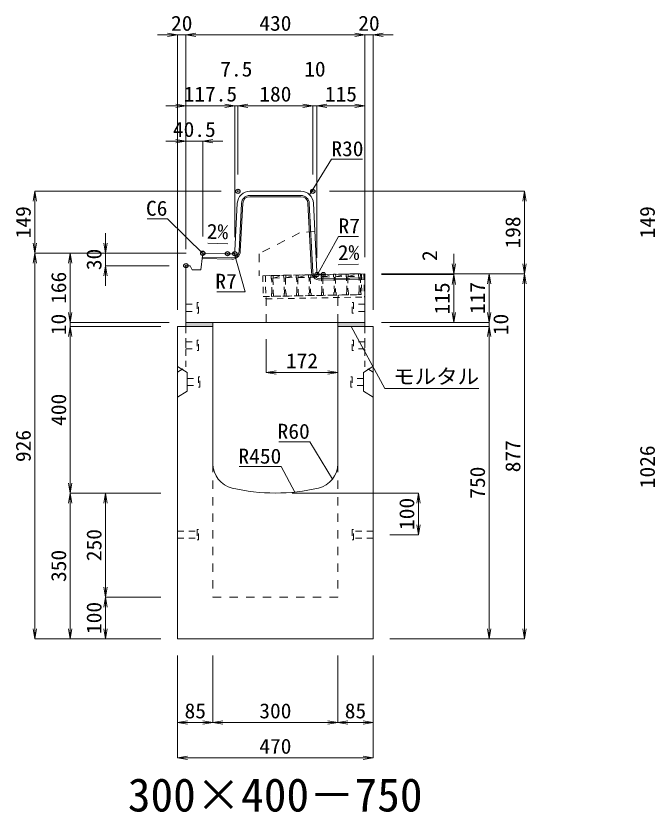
# Model space of a CAD drawing. Units: millimetres at full size. Extents: x -22536 to 51867, y -19720 to 38340.
# Drawn here: x 3276 to 4813, y -8886 to -6974 of the extents above; entities that cross this region are included whole.
import ezdxf
from ezdxf.enums import TextEntityAlignment as Align

# ---------------------------------------------------------------- set-up
doc = ezdxf.new("R2010")
doc.units = ezdxf.units.MM
doc.header["$LTSCALE"] = 20
doc.header["$PDMODE"] = 32
doc.header["$PDSIZE"] = 10
doc.linetypes.add('USER1', pattern=[2, 1, -1])
doc.linetypes.add('USER2', pattern=[1.35, 0.75, -0.6])
for name, color, linetype, lineweight in [('インサート', 3, 'USER2', 9), ('グレーチング', 7, 'USER2', 5), ('モルタル', 7, 'Continuous', 9), ('受枠', 3, 'USER2', 9), ('寸法線', 7, 'Continuous', 13), ('引出線', 4, 'Continuous', 13), ('本体', 2, 'Continuous', 13), ('目地', 132, 'Continuous', 5)]:
    doc.layers.add(name, color=color, linetype=linetype, lineweight=lineweight)
doc.layers.add('作業エリア', color=11, linetype='Continuous')
doc.layers.add('文字', color=7, linetype='Continuous')
doc.styles.add('ＭＳ 明朝', font='')
doc.styles.get('ＭＳ 明朝').set_extended_font_data('MS Mincho')

# ---------------------------------------------------------------- blocks, each defined once
blk = doc.blocks.new('open_arrow')
at = {"color": 0, "linetype": 'Continuous', "lineweight": -2}
blk.add_lwpolyline([(7.5, 1.25), (0, 0), (7.5, -1.25)], dxfattribs=at)

msp = doc.modelspace()

# ---------------------------------------------------------------- hatches: boundary and pattern name
at = {"layer": 'モルタル'}
for points in [[(3750, -7720), (3750, -7710), (3685, -7710), (3685, -7720)], [(4115, -7720), (4115, -7710), (4050, -7710), (4050, -7720)]]:
    msp.add_hatch(color=256, dxfattribs=at).paths.add_polyline_path(points)

# ---------------------------------------------------------------- linework, layer by layer
at = {"layer": 'インサート'}
for p, q in [((3685, -7666.5), (3712, -7666.5)), ((3685, -7666.5), (3685, -7683.5)), ((3715, -7662.5), (3712, -7662.5)), ((3712, -7662.5), (3712, -7687.5)), ((3715, -7687.5), (3715, -7662.5)), ((4085, -7662.5), (4088, -7662.5)), ((4085, -7687.5), (4085, -7662.5)), ((4088, -7662.5), (4088, -7687.5)), ((4115, -7666.5), (4088, -7666.5)), ((4115, -7666.5), (4115, -7683.5)), ((3685, -7683.5), (3712, -7683.5)), ((3712, -7687.5), (3715, -7687.5)), ((4088, -7687.5), (4085, -7687.5)), ((4115, -7683.5), (4088, -7683.5)), ((3685, -7756.5), (3712, -7756.5)), ((3685, -7756.5), (3685, -7773.5)), ((3715, -7752.5), (3712, -7752.5)), ((3712, -7752.5), (3712, -7777.5)), ((3715, -7777.5), (3715, -7752.5)), ((4085, -7752.5), (4088, -7752.5)), ((4085, -7777.5), (4085, -7752.5)), ((4088, -7752.5), (4088, -7777.5)), ((4115, -7756.5), (4088, -7756.5)), ((4115, -7756.5), (4115, -7773.5)), ((3685, -7773.5), (3712, -7773.5)), ((3712, -7777.5), (3715, -7777.5)), ((4088, -7777.5), (4085, -7777.5)), ((4115, -7773.5), (4088, -7773.5)), ((3718.2, -7840.5), (3715.2, -7840.5)), ((3715.2, -7840.5), (3715.2, -7865.5)), ((3718.2, -7865.5), (3718.2, -7840.5)), ((4081.8, -7840.5), (4084.8, -7840.5)), ((4081.8, -7865.5), (4081.8, -7840.5)), ((4084.8, -7840.5), (4084.8, -7865.5)), ((3688.2, -7844.5), (3715.2, -7844.5)), ((3688.2, -7844.5), (3688.2, -7861.5)), ((4111.8, -7844.5), (4084.8, -7844.5)), ((4111.8, -7844.5), (4111.8, -7861.5)), ((3688.2, -7861.5), (3715.2, -7861.5)), ((3715.2, -7865.5), (3718.2, -7865.5)), ((4084.8, -7865.5), (4081.8, -7865.5)), ((4111.8, -7861.5), (4084.8, -7861.5)), ((3665, -8211.5), (3712, -8211.5)), ((3665, -8211.5), (3665, -8228.5)), ((3715, -8207.5), (3712, -8207.5)), ((3712, -8207.5), (3712, -8232.5)), ((3715, -8232.5), (3715, -8207.5)), ((4088, -8207.5), (4085, -8207.5)), ((4085, -8207.5), (4085, -8232.5)), ((4088, -8232.5), (4088, -8207.5)), ((4135, -8211.5), (4088, -8211.5)), ((4135, -8228.5), (4135, -8211.5)), ((3665, -8228.5), (3712, -8228.5)), ((3712, -8232.5), (3715, -8232.5)), ((4085, -8232.5), (4088, -8232.5)), ((4135, -8228.5), (4088, -8228.5))]:
    msp.add_line(p, q, dxfattribs=at)
at = {"layer": 'グレーチング'}
for p, q in [((3889.92, -7597.5), (4104.88, -7593.2)), ((3895.04, -7603.4), (3919.92, -7596.9)), ((3895.04, -7603.4), (3920.04, -7602.9)), ((3925.04, -7602.8), (3949.91, -7596.3)), ((3925.04, -7602.8), (3950.03, -7602.3)), ((3955.03, -7602.2), (3979.91, -7595.7)), ((3955.03, -7602.2), (3980.03, -7601.7)), ((3985.03, -7601.6), (4009.9, -7595.1)), ((3985.03, -7601.6), (4010.02, -7601.1)), ((4015.02, -7601), (4039.89, -7594.5)), ((4015.02, -7601), (4040.01, -7600.5)), ((4045.01, -7600.4), (4069.89, -7593.9)), ((4045.01, -7600.4), (4070.01, -7599.9)), ((4075.01, -7599.8), (4099.88, -7593.3)), ((4075.01, -7599.8), (4100, -7599.3)), ((3890.92, -7647.49), (4105.88, -7643.19))]:
    msp.add_line(p, q, dxfattribs=at)
for points in [[(3889.92, -7597.5), (3894.92, -7597.4), (3895.04, -7603.4), (3894.06, -7604.42), (3894.78, -7640.41), (3895.8, -7641.39), (3895.92, -7647.39), (3890.92, -7647.49), (3890.8, -7641.49), (3891.78, -7640.47), (3891.06, -7604.48), (3890.04, -7603.5)], [(3919.92, -7596.9), (3924.92, -7596.8), (3925.04, -7602.8), (3924.06, -7603.82), (3924.78, -7639.81), (3925.8, -7640.79), (3925.92, -7646.79), (3920.92, -7646.89), (3920.8, -7640.89), (3921.78, -7639.87), (3921.06, -7603.88), (3920.04, -7602.9)], [(3949.91, -7596.3), (3954.91, -7596.2), (3955.03, -7602.2), (3954.05, -7603.22), (3954.77, -7639.21), (3955.79, -7640.19), (3955.91, -7646.19), (3950.91, -7646.29), (3950.79, -7640.29), (3951.77, -7639.27), (3951.05, -7603.28), (3950.03, -7602.3)], [(3979.91, -7595.7), (3984.91, -7595.6), (3985.03, -7601.6), (3984.05, -7602.62), (3984.77, -7638.61), (3985.79, -7639.59), (3985.91, -7645.59), (3980.91, -7645.69), (3980.79, -7639.69), (3981.77, -7638.67), (3981.05, -7602.68), (3980.03, -7601.7)], [(4009.9, -7595.1), (4014.9, -7595), (4015.02, -7601), (4014.04, -7602.02), (4014.76, -7638.01), (4015.78, -7638.99), (4015.9, -7644.99), (4010.9, -7645.09), (4010.78, -7639.09), (4011.76, -7638.07), (4011.04, -7602.08), (4010.02, -7601.1)], [(4039.89, -7594.5), (4044.89, -7594.4), (4045.01, -7600.4), (4044.03, -7601.42), (4044.75, -7637.41), (4045.77, -7638.39), (4045.89, -7644.39), (4040.89, -7644.49), (4040.77, -7638.49), (4041.75, -7637.47), (4041.03, -7601.48), (4040.01, -7600.5)], [(4069.89, -7593.9), (4074.89, -7593.8), (4075.01, -7599.8), (4074.03, -7600.82), (4074.75, -7636.81), (4075.77, -7637.79), (4075.89, -7643.79), (4070.89, -7643.89), (4070.77, -7637.89), (4071.75, -7636.87), (4071.03, -7600.88), (4070.01, -7599.9)], [(4099.88, -7593.3), (4104.88, -7593.2), (4105, -7599.2), (4104.02, -7600.22), (4104.74, -7636.21), (4105.76, -7637.19), (4105.88, -7643.19), (4100.88, -7643.29), (4100.76, -7637.29), (4101.74, -7636.27), (4101.02, -7600.28), (4100, -7599.3)]]:
    msp.add_lwpolyline(points, close=True, dxfattribs=at)
at = {"layer": 'モルタル'}
for points in [[(3685, -7710), (3750, -7710), (3750, -7720), (3685, -7720)], [(4050, -7710), (4115, -7710), (4115, -7720), (4050, -7720)]]:
    msp.add_lwpolyline(points, close=True, dxfattribs=at)
at = {"layer": '作業エリア'}
for p in [(3810, -7395), (3990, -7395), (3725.5, -7543.81), (3785, -7545), (3802.5, -7545), (3685, -7573.81), (4000, -7595), (4015, -7595)]:
    msp.add_point(p, dxfattribs=at)
at = {"layer": '受枠'}
for p, q in [((3869.93, -7597.9), (4112.88, -7593.04)), ((3869.93, -7597.9), (3870.93, -7647.89)), ((3875.93, -7597.78), (3877.05, -7653.77)), ((4106.88, -7593.16), (4107.88, -7643.15)), ((4112.88, -7593.04), (4114, -7649.03)), ((3870.93, -7647.89), (4107.88, -7643.15)), ((3877.05, -7653.77), (4114, -7649.03)), ((4050.89, -7644.29), (4051.01, -7650.29))]:
    msp.add_line(p, q, dxfattribs=at)
at = {"layer": '寸法線'}
for p, q in [((3733, -7019.42), (3617, -7019.42)), ((3665, -7680), (3665, -7019.42)), ((3685, -7019.42), (4115, -7019.42)), ((3685, -7533.81), (3685, -7019.42)), ((3685, -7533.81), (3685, -7019.42)), ((4067, -7019.42), (4183, -7019.42)), ((4115, -7553), (4115, -7019.42)), ((4115, -7553), (4115, -7019.42)), ((4135, -7680), (4135, -7019.42)), ((3637, -7189.42), (3802.5, -7189.42)), ((3685, -7533.81), (3685, -7189.42)), ((3754.5, -7189.42), (3858, -7189.42)), ((3802.5, -7505), (3802.5, -7189.42)), ((3802.5, -7505), (3802.5, -7189.42)), ((3810, -7355), (3810, -7189.42)), ((3810, -7189.42), (3990, -7189.42)), ((3810, -7355), (3810, -7189.42)), ((3942, -7189.42), (4048, -7189.42)), ((3990, -7355), (3990, -7189.42)), ((3990, -7355), (3990, -7189.42)), ((4000, -7555), (4000, -7189.42)), ((4000, -7189.42), (4115, -7189.42)), ((4000, -7555), (4000, -7189.42)), ((4115, -7553), (4115, -7189.42)), ((3637, -7274.42), (3773.5, -7274.42)), ((3685, -7533.81), (3685, -7274.42)), ((3725.5, -7503.81), (3725.5, -7274.42)), ((3322.06, -7395), (3322.06, -7543.81)), ((3770, -7395), (3322.06, -7395)), ((4030, -7395), (4498.78, -7395)), ((4498.78, -7395), (4498.78, -7593)), ((3492.06, -7495.81), (3492.06, -7621.81)), ((3685.5, -7543.81), (3322.06, -7543.81)), ((3322.06, -8470), (3322.06, -7543.81)), ((3685.5, -7543.81), (3322.06, -7543.81)), ((3407.06, -7543.81), (3407.06, -7710)), ((3685.5, -7543.81), (3407.06, -7543.81)), ((3685.5, -7543.81), (3492.06, -7543.81)), ((4328.78, -7545), (4328.78, -7643)), ((3645, -7573.81), (3492.06, -7573.81)), ((4155, -7593), (4328.78, -7593)), ((4155, -7593), (4413.78, -7593)), ((4155, -7593), (4498.78, -7593)), ((4155, -7593), (4498.78, -7593)), ((4155, -7595), (4328.78, -7595)), ((4155, -7595), (4328.78, -7595)), ((4328.78, -7595), (4328.78, -7710)), ((4413.78, -7593), (4413.78, -7710)), ((4498.78, -7593), (4498.78, -8470)), ((3407.06, -7662), (3407.06, -7768)), ((4413.78, -7662), (4413.78, -7768)), ((3645, -7710), (3407.06, -7710)), ((3645, -7710), (3407.06, -7710)), ((3625, -7720), (3407.06, -7720)), ((3407.06, -7720), (3407.06, -8120)), ((3625, -7720), (3407.06, -7720)), ((4155, -7710), (4328.78, -7710)), ((4155, -7710), (4413.78, -7710)), ((4155, -7710), (4413.78, -7710)), ((4175, -7720), (4413.78, -7720)), ((4175, -7720), (4413.78, -7720)), ((4413.78, -7720), (4413.78, -8470)), ((3878, -7750), (3878, -7830.23)), ((3878, -7830.23), (4050, -7830.23)), ((3625, -8120), (3407.06, -8120)), ((3407.06, -8470), (3407.06, -8120)), ((3625, -8120), (3407.06, -8120)), ((3492.06, -8120), (3492.06, -8370)), ((3625, -8120), (3492.06, -8120)), ((3940, -8120), (4243.78, -8120)), ((4243.78, -8120), (4243.78, -8220)), ((4175, -8220), (4243.78, -8220)), ((3625, -8370), (3492.06, -8370)), ((3492.06, -8370), (3492.06, -8470)), ((3625, -8370), (3492.06, -8370)), ((3625, -8470), (3322.06, -8470)), ((3625, -8470), (3407.06, -8470)), ((3625, -8470), (3492.06, -8470)), ((4175, -8470), (4413.78, -8470)), ((4175, -8470), (4498.78, -8470)), ((3665, -8510), (3665, -8671.16)), ((3665, -8510), (3665, -8756.16)), ((3750, -8510), (3750, -8671.16)), ((3750, -8510), (3750, -8671.16)), ((4050, -8510), (4050, -8671.16)), ((4050, -8510), (4050, -8671.16)), ((4135, -8510), (4135, -8671.16)), ((4135, -8510), (4135, -8756.16)), ((3665, -8671.16), (3750, -8671.16)), ((3750, -8671.16), (4050, -8671.16)), ((4050, -8671.16), (4135, -8671.16)), ((3665, -8756.16), (4135, -8756.16))]:
    msp.add_line(p, q, dxfattribs=at)
at = {"layer": '引出線'}
for points in [[(3982.14, -7403.26), (4034.6, -7317.93), (4109.27, -7317.93)], [(3728.13, -7546.85), (3640.5, -7461.04), (3592.16, -7461.04)], [(4001.83, -7593.07), (4051.86, -7503.47), (4099.79, -7503.47)], [(3786.1, -7520.96), (3737.36, -7519.98), (3786.11, -7520.96)], [(3800.67, -7543.07), (3827.18, -7636.44), (3759.25, -7636.44)], [(4050.86, -7571.41), (4099.57, -7570.44), (4050.83, -7571.41)], [(4082.5, -7720), (4163.13, -7869.03), (4389.05, -7869.03)], [(4037.07, -8086.68), (3982.66, -7996.79), (3907.98, -7996.79)], [(3946.44, -8117.6), (3914.22, -8056.45), (3813.21, -8056.45)]]:
    msp.add_lwpolyline(points, dxfattribs=at)
at = {"layer": '本体'}
for p, q in [((3838.54, -7395), (3961.46, -7395)), ((3802.83, -7538.35), (3808.57, -7423.5)), ((3999.67, -7588.35), (3991.43, -7423.5)), ((3724.76, -7549.76), (3720.5, -7583.81)), ((3724.76, -7549.76), (3731.5, -7543.93)), ((3731.5, -7543.93), (3785, -7545)), ((3785, -7545), (3795.84, -7545)), ((3685, -7710), (3685, -7573.81)), ((3695, -7573.81), (3685, -7573.81)), ((3700, -7583.81), (3695, -7573.81)), ((3720.5, -7583.81), (3700, -7583.81)), ((4015, -7595), (4006.66, -7595)), ((4115, -7593), (4015, -7595)), ((4115, -7710), (4115, -7593)), ((3665, -7720), (3665, -8470)), ((3665, -7720), (3750, -7720)), ((3685, -7710), (4115, -7710)), ((3750, -7720), (3750, -8049.47)), ((4050, -7720), (4135, -7720)), ((4050, -7720), (4050, -8049.47)), ((4135, -7720), (4135, -8470)), ((3665, -8470), (4135, -8470))]:
    msp.add_line(p, q, dxfattribs=at)
at = {"layer": '本体', "linetype": 'USER1'}
for p, q in [((3958, -7495), (3861, -7545)), ((3994.85, -7492), (3958, -7495)), ((3861, -7545), (3861, -7598.08)), ((4015, -7595), (3861, -7598.08)), ((3878, -7710), (3878, -7647.75)), ((4050, -7710), (4050, -7644.31))]:
    msp.add_line(p, q, dxfattribs=at)
at = {"layer": '本体', "linetype": 'USER2', "lineweight": 9}
for p, q in [((3685, -7817), (3685, -7720)), ((4115, -7817), (4115, -7720)), ((3665, -7829.5), (3685, -7817)), ((4135, -7829.5), (4115, -7817))]:
    msp.add_line(p, q, dxfattribs=at)
at = {"layer": '本体', "lineweight": 9}
for p, q in [((3665, -7816), (3688.2, -7830.5)), ((4134.58, -7816.26), (4111.8, -7830.5)), ((3688.2, -7830.5), (3688.2, -7875.5)), ((4111.8, -7830.5), (4111.8, -7875.5)), ((3688.2, -7875.5), (3665, -7890)), ((4111.8, -7875.5), (4135, -7890))]:
    msp.add_line(p, q, dxfattribs=at)
at = {"layer": '本体', "linetype": 'USER1', "lineweight": 15}
for p, q in [((3750, -8049.47), (3750, -8370)), ((4050, -8049.47), (4050, -8370)), ((3750, -8370), (4050, -8370))]:
    msp.add_line(p, q, dxfattribs=at)
at = {"layer": '本体'}
for centre, radius, start, end in [((3838.54, -7425), 30, 90, 177.13759), ((3961.46, -7425), 30, 2.86241, 90), ((3795.84, -7538), 7, 270, 357.13759), ((4006.66, -7588), 7, 182.86241, 270), ((3810, -8049.47), 60, 180, 256.65764), ((3990, -8049.47), 60, 283.34236, 0), ((3900, -7670), 450, 256.65764, 283.34236)]:
    msp.add_arc(centre, radius, start, end, dxfattribs=at)
at = {"layer": '目地'}
for p, q in [((3838.54, -7405), (3961.46, -7405)), ((3838.54, -7408), (3961.46, -7408)), ((3812.81, -7539.06), (3818.56, -7424)), ((3815.81, -7539.21), (3821.56, -7424.15)), ((3978.44, -7424.15), (3986.69, -7589.16)), ((3981.44, -7424), (3989.69, -7589.01)), ((3724.25, -7553.79), (3795.49, -7555.21)), ((3723.88, -7556.78), (3795.43, -7558.21)), ((4007.01, -7605.16), (4115, -7603)), ((4007.07, -7608.16), (4115, -7606))]:
    msp.add_line(p, q, dxfattribs=at)
for centre, radius, start, end in [((3838.54, -7425), 20, 90, 177.13759), ((3838.54, -7425), 17, 90, 177.13759), ((3961.46, -7425), 20, 2.86241, 90), ((3961.46, -7425), 17, 2.86241, 90), ((3795.83, -7538.22), 20, 268.85424, 357.13759), ((3795.83, -7538.22), 17, 268.85424, 357.13759), ((4006.67, -7588.17), 20, 182.86241, 271.14576), ((4006.67, -7588.17), 17, 182.86241, 271.14576)]:
    msp.add_arc(centre, radius, start, end, dxfattribs=at)

# ---------------------------------------------------------------- block references
at = {"layer": '寸法線', "xscale": 3.2, "yscale": 3.2}
for p, rotation in [((3665, -7019.42), 180), ((4115, -7019.42), 180), ((4115, -7019.42), 180), ((3685, -7189.42), 180), ((3802.5, -7189.42), 180), ((3802.5, -7189.42), 180), ((3990, -7189.42), 180), ((3990, -7189.42), 180), ((4115, -7189.42), 180), ((3685, -7274.42), 180), ((3322.06, -7395), 270), ((4498.78, -7395), 270), ((3322.06, -7543.81), 90), ((3492.06, -7543.81), 90), ((3322.06, -7543.81), 270), ((3407.06, -7543.81), 270), ((4328.78, -7593), 90), ((4498.78, -7593), 90), ((3492.06, -7573.81), 270), ((4328.78, -7595), 270), ((4328.78, -7595), 270), ((4413.78, -7593), 270), ((4498.78, -7593), 270), ((3407.06, -7710), 90), ((3407.06, -7710), 90), ((4328.78, -7710), 90), ((4413.78, -7710), 90), ((4413.78, -7710), 90), ((3407.06, -7720), 270), ((3407.06, -7720), 270), ((4413.78, -7720), 270), ((4413.78, -7720), 270), ((4050, -7830.23), 180), ((3407.06, -8120), 90), ((3407.06, -8120), 270), ((3492.06, -8120), 270), ((4243.78, -8120), 270), ((4243.78, -8220), 90), ((3492.06, -8370), 90), ((3492.06, -8370), 270), ((3322.06, -8470), 90), ((3407.06, -8470), 90), ((3492.06, -8470), 90), ((4413.78, -8470), 90), ((4498.78, -8470), 90), ((3750, -8671.16), 180), ((4050, -8671.16), 180), ((4135, -8671.16), 180), ((4135, -8756.16), 180)]:
    msp.add_blockref('open_arrow', p, dxfattribs=dict(at, rotation=rotation))
for p in [(3685, -7019.42), (3685, -7019.42), (4135, -7019.42), (3810, -7189.42), (3810, -7189.42), (4000, -7189.42), (4000, -7189.42), (3725.5, -7274.42), (3878, -7830.23), (3665, -8671.16), (3750, -8671.16), (4050, -8671.16), (3665, -8756.16)]:
    msp.add_blockref('open_arrow', p, dxfattribs=at)
at = {"layer": '引出線', "xscale": 0.0533, "yscale": 0.0533}
for p, rotation in [((3982.14, -7403.26), 58.4), ((3786.1, -7520.96), 178.9), ((3728.13, -7546.85), 135.6), ((3800.67, -7543.07), 285.9), ((4050.86, -7571.41), 1.1), ((4001.83, -7593.07), 60.8), ((4082.5, -7720), 298.4), ((4037.07, -8086.68), 121.2), ((3946.44, -8117.6), 117.8)]:
    msp.add_blockref('open_arrow', p, dxfattribs=dict(at, rotation=rotation))

# ---------------------------------------------------------------- texts
at = {"layer": '寸法線', "style": 'ＭＳ 明朝', "width": 1.05}
for s, p in [('20', (3675, -6991.42)), ('430', (3900, -6991.42)), ('20', (4125, -6991.42)), ('7.5', (3806.25, -7101.42)), ('10', (3995, -7101.42)), ('117.5', (3743.75, -7161.42)), ('180', (3900, -7161.42)), ('115', (4057.5, -7161.42)), ('40.5', (3705.25, -7246.42)), ('172', (3964, -7802.23)), ('85', (3707.5, -8643.16)), ('300', (3900, -8643.16)), ('85', (4092.5, -8643.16)), ('470', (3900, -8728.16))]:
    msp.add_text(s, height=36.03, dxfattribs=at).set_placement(p, align=Align.MIDDLE_CENTER)
for s, p in [('149', (3294.06, -7469.4)), ('149', (4794.06, -7469.4)), ('198', (4470.78, -7494)), ('30', (3464.06, -7558.81)), ('2', (4270.78, -7549.66)), ('166', (3379.06, -7626.9)), ('115', (4300.78, -7652.5)), ('117', (4385.78, -7651.5)), ('10', (3379.06, -7715)), ('10', (4441.78, -7715)), ('400', (3379.06, -7920)), ('926', (3294.06, -8006.9)), ('877', (4470.78, -8031.5)), ('1026', (4794.06, -8056.9)), ('750', (4385.78, -8095)), ('100', (4215.78, -8170)), ('250', (3464.06, -8245)), ('350', (3379.06, -8295)), ('100', (3464.06, -8420))]:
    msp.add_text(s, height=36.03, rotation=90, dxfattribs=at).set_placement(p, align=Align.MIDDLE_CENTER)
at = {"layer": '引出線', "style": 'ＭＳ 明朝', "width": 1.05}
for s, p in [('R30', (4034.6, -7274.73)), ('R7', (4051.86, -7460.27)), ('モルタル', (4183.13, -7821.92))]:
    msp.add_text(s, height=36.03, dxfattribs=at).set_placement(p, align=Align.TOP_LEFT)
for s, p in [('C6', (3640.5, -7417.84)), ('R7', (3807.18, -7593.24)), ('R60', (3982.66, -7953.59)), ('R450', (3914.22, -8013.25))]:
    msp.add_text(s, height=36.03, dxfattribs=at).set_placement(p, align=Align.TOP_RIGHT)
msp.add_text('2%', height=36.03, rotation=358.854, dxfattribs=at).set_placement((3787.05, -7474.06), align=Align.TOP_RIGHT)
msp.add_text('2%', height=36.03, rotation=1.146, dxfattribs=at).set_placement((4049.89, -7524.52), align=Align.TOP_LEFT)
at = {"layer": '文字', "style": 'ＭＳ 明朝'}
msp.add_text('300×400－750', height=80.06, dxfattribs=at).set_placement((3899.52, -8844.97), align=Align.MIDDLE_CENTER)

doc.saveas('drawing.dxf')
